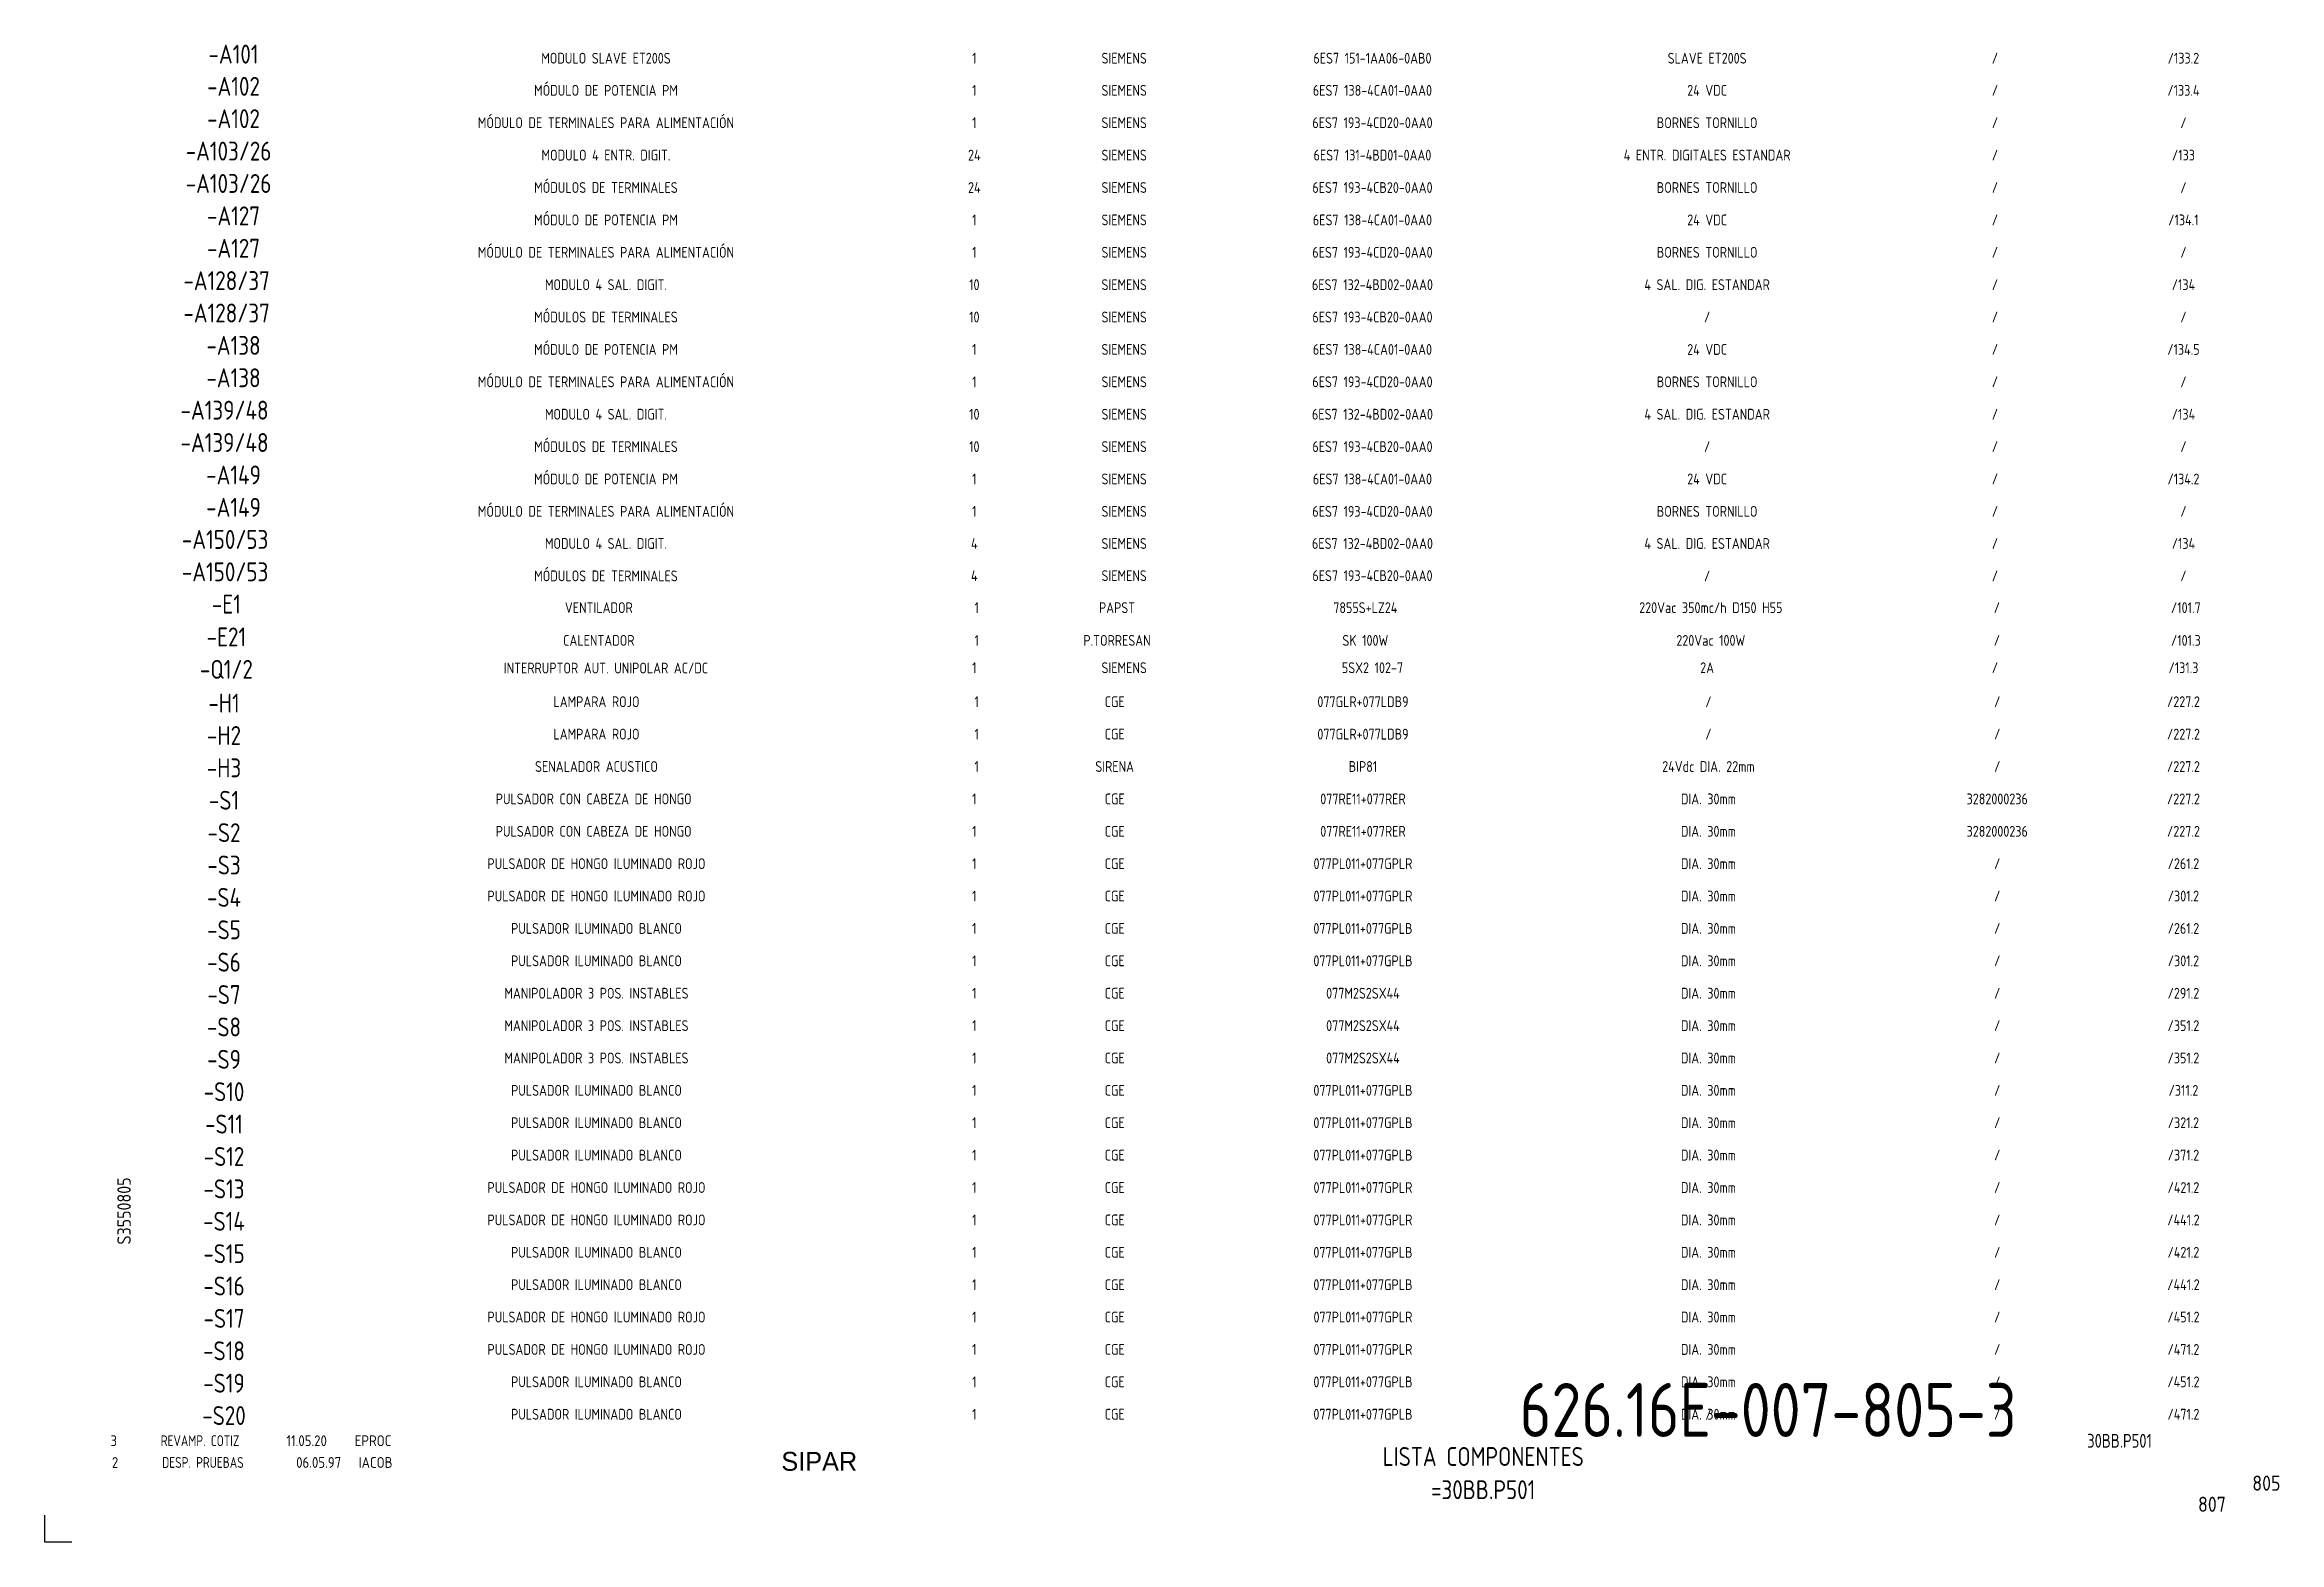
# Model space of a CAD drawing. Extents: x 0 to 414, y 0 to 277.
import ezdxf
from ezdxf.enums import TextEntityAlignment as Align

# ---------------------------------------------------------------- set-up
doc = ezdxf.new("R2010")
doc.units = 0
doc.header["$LTSCALE"] = 6
doc.header["$MEASUREMENT"] = 0
doc.layers.get('0').update_dxf_attribs({"linetype": 'CONTINUOUS'})
doc.layers.add('CART', color=7, linetype='CONTINUOUS')
doc.styles.add('DIN', font='DIN', dxfattribs={"width": 0.85})
doc.styles.add('X', font='UNIV.SHX', dxfattribs={"height": 3.5})

# ---------------------------------------------------------------- blocks, each defined once
blk = doc.blocks.new('REV2')
at = {"color": 3, "style": 'DIN'}
for s, width, p in [('2', 0.9, (12.45, 13.79)), ('DESP. PRUEBAS', 0.8, (21.76, 13.79)), ('06.05.97', 0.9, (46.59, 13.79)), ('IACOB', 0.9, (58.16, 13.79))]:
    blk.add_text(s, height=2, dxfattribs=dict(at, width=width)).set_placement(p)

msp = doc.modelspace()

# ---------------------------------------------------------------- linework, layer by layer
at = {"color": 7}
msp.add_lwpolyline([(5, 0), (0, 0), (0, 5)], dxfattribs=at)

# ---------------------------------------------------------------- block references
at = {"linetype": 'Continuous'}
msp.add_blockref('REV2', (0, 0), dxfattribs=at)

# ---------------------------------------------------------------- texts
at = {"color": 3, "style": 'DIN', "width": 0.85}
for s, p in [('-A101', (34.98, 273.96)), ('-A102', (34.98, 268)), ('-A102', (34.98, 262)), ('-A103/26', (34.06, 256)), ('-A103/26', (34.06, 250)), ('-A127', (34.98, 244)), ('-A127', (34.98, 238)), ('-A128/37', (33.7, 232)), ('-A128/37', (33.7, 226)), ('-A138', (34.98, 220)), ('-A138', (34.98, 214)), ('-A139/48', (33.32, 208)), ('-A139/48', (33.32, 202)), ('-A149', (34.98, 196)), ('-A149', (34.98, 190)), ('-A150/53', (33.42, 184.05)), ('-A150/53', (33.42, 178.05)), ('-E1', (33.66, 172.06)), ('-E21', (33.66, 165.99)), ('-Q1/2', (33.66, 159.98)), ('-H1', (33.22, 153.73)), ('-H2', (33.22, 147.73)), ('-H3', (33.22, 141.73)), ('-S1', (33.22, 135.73)), ('-S2', (33.22, 129.73)), ('-S3', (33.22, 123.73)), ('-S4', (33.22, 117.73)), ('-S5', (33.22, 111.73)), ('-S6', (33.22, 105.73)), ('-S7', (33.22, 99.73)), ('-S8', (33.22, 93.73)), ('-S9', (33.22, 87.73)), ('-S10', (33.22, 81.73)), ('-S11', (33.22, 75.73)), ('-S12', (33.22, 69.73)), ('-S13', (33.22, 63.73)), ('-S14', (33.22, 57.73)), ('-S15', (33.22, 51.73)), ('-S16', (33.22, 45.73)), ('-S17', (33.22, 39.73)), ('-S18', (33.22, 33.73)), ('-S19', (33.22, 27.73)), ('-S20', (33.22, 21.73))]:
    msp.add_text(s, height=3.5, dxfattribs=at).set_placement(p, align=Align.CENTER)
at = {"style": 'DIN', "width": 0.85}
for s, p in [('MODULO SLAVE ET200S', (103.98, 273.96)), ('1', (172.22, 273.96)), ('SIEMENS', (199.98, 273.96)), ('6ES7 151-1AA06-0AB0', (245.98, 273.96)), ('SLAVE ET200S', (307.98, 273.96)), ('/', (361.3, 273.96)), ('/133.2', (396.22, 273.96)), ('MÓDULO DE POTENCIA PM', (103.98, 268)), ('1', (172.22, 268)), ('SIEMENS', (199.98, 268)), ('6ES7 138-4CA01-0AA0', (245.98, 268)), ('24 VDC', (307.98, 268)), ('/', (361.3, 268)), ('/133.4', (396.22, 268)), ('MÓDULO DE TERMINALES PARA ALIMENTACIÓN', (103.98, 262)), ('1', (172.22, 262)), ('SIEMENS', (199.98, 262)), ('6ES7 193-4CD20-0AA0', (245.98, 262)), ('BORNES TORNILLO', (307.98, 262)), ('/', (361.3, 262)), ('/', (396.22, 262)), ('MODULO 4 ENTR. DIGIT.', (103.98, 256)), ('24', (172.22, 256)), ('SIEMENS', (199.98, 256)), ('6ES7 131-4BD01-0AA0', (245.98, 256)), ('4 ENTR. DIGITALES ESTANDAR', (307.98, 256)), ('/', (361.3, 256)), ('/133', (396.22, 256)), ('MÓDULOS DE TERMINALES', (103.98, 250)), ('24', (172.22, 250)), ('SIEMENS', (199.98, 250)), ('6ES7 193-4CB20-0AA0', (245.98, 250)), ('BORNES TORNILLO', (307.98, 250)), ('/', (361.3, 250)), ('/', (396.22, 250)), ('MÓDULO DE POTENCIA PM', (103.98, 244)), ('1', (172.22, 244)), ('SIEMENS', (199.98, 244)), ('6ES7 138-4CA01-0AA0', (245.98, 244)), ('24 VDC', (307.98, 244)), ('/', (361.3, 244)), ('/134.1', (396.22, 244)), ('MÓDULO DE TERMINALES PARA ALIMENTACIÓN', (103.98, 238)), ('1', (172.22, 238)), ('SIEMENS', (199.98, 238)), ('6ES7 193-4CD20-0AA0', (245.98, 238)), ('BORNES TORNILLO', (307.98, 238)), ('/', (361.3, 238)), ('/', (396.22, 238)), ('MODULO 4 SAL. DIGIT.', (103.98, 232)), ('10', (172.22, 232)), ('SIEMENS', (199.98, 232)), ('6ES7 132-4BD02-0AA0', (245.98, 232)), ('4 SAL. DIG. ESTANDAR', (307.98, 232)), ('/', (361.3, 232)), ('/134', (396.22, 232)), ('MÓDULOS DE TERMINALES', (103.98, 226)), ('10', (172.22, 226)), ('SIEMENS', (199.98, 226)), ('6ES7 193-4CB20-0AA0', (245.98, 226)), ('/', (307.98, 226)), ('/', (361.3, 226)), ('/', (396.22, 226)), ('MÓDULO DE POTENCIA PM', (103.98, 220)), ('1', (172.22, 220)), ('SIEMENS', (199.98, 220)), ('6ES7 138-4CA01-0AA0', (245.98, 220)), ('24 VDC', (307.98, 220)), ('/', (361.3, 220)), ('/134.5', (396.22, 220)), ('MÓDULO DE TERMINALES PARA ALIMENTACIÓN', (103.98, 214)), ('1', (172.22, 214)), ('SIEMENS', (199.98, 214)), ('6ES7 193-4CD20-0AA0', (245.98, 214)), ('BORNES TORNILLO', (307.98, 214)), ('/', (361.3, 214)), ('/', (396.22, 214)), ('MODULO 4 SAL. DIGIT.', (103.98, 208)), ('10', (172.22, 208)), ('SIEMENS', (199.98, 208)), ('6ES7 132-4BD02-0AA0', (245.98, 208)), ('4 SAL. DIG. ESTANDAR', (307.98, 208)), ('/', (361.3, 208)), ('/134', (396.22, 208)), ('MÓDULOS DE TERMINALES', (103.98, 202)), ('10', (172.22, 202)), ('SIEMENS', (199.98, 202)), ('6ES7 193-4CB20-0AA0', (245.98, 202)), ('/', (307.98, 202)), ('/', (361.3, 202)), ('/', (396.22, 202)), ('MÓDULO DE POTENCIA PM', (103.98, 196)), ('1', (172.22, 196)), ('SIEMENS', (199.98, 196)), ('6ES7 138-4CA01-0AA0', (245.98, 196)), ('24 VDC', (307.98, 196)), ('/', (361.3, 196)), ('/134.2', (396.22, 196)), ('MÓDULO DE TERMINALES PARA ALIMENTACIÓN', (103.98, 190)), ('1', (172.22, 190)), ('SIEMENS', (199.98, 190)), ('6ES7 193-4CD20-0AA0', (245.98, 190)), ('BORNES TORNILLO', (307.98, 190)), ('/', (361.3, 190)), ('/', (396.22, 190)), ('MODULO 4 SAL. DIGIT.', (103.98, 184.05)), ('4', (172.22, 184.05)), ('SIEMENS', (199.98, 184.05)), ('6ES7 132-4BD02-0AA0', (245.98, 184.05)), ('4 SAL. DIG. ESTANDAR', (307.98, 184.05)), ('/', (361.3, 184.05)), ('/134', (396.22, 184.05)), ('MÓDULOS DE TERMINALES', (103.98, 178.05)), ('4', (172.22, 178.09)), ('SIEMENS', (199.98, 178.09)), ('6ES7 193-4CB20-0AA0', (245.98, 178.09)), ('/', (307.98, 178.05)), ('/', (361.3, 178.05)), ('/', (396.22, 178.05)), ('VENTILADOR', (102.66, 172.16)), ('1', (172.66, 172.16)), ('PAPST', (198.66, 172.16)), ('7855S+LZ24', (244.66, 172.16)), ('220Vac 350mc/h D150 H55', (308.66, 172.16)), ('/', (361.66, 172.16)), ('/101.7', (396.66, 172.16)), ('CALENTADOR', (102.66, 166.09)), ('1', (172.66, 166.09)), ('P.TORRESAN', (198.66, 166.09)), ('SK 100W', (244.66, 166.09)), ('220Vac 100W', (308.66, 166.09)), ('/', (361.66, 166.09)), ('/101.3', (396.66, 166.09)), ('INTERRUPTOR AUT. UNIPOLAR AC/DC', (103.98, 160.97)), ('1', (172.22, 161.03)), ('SIEMENS', (199.98, 161.03)), ('5SX2 102-7', (245.98, 161.03)), ('2A', (307.98, 161.03)), ('/', (361.3, 161.03)), ('/131.3', (396.22, 161.03)), ('LAMPARA ROJO', (102.22, 154.73)), ('1', (172.66, 154.73)), ('CGE', (198.22, 154.73)), ('077GLR+077LDB9', (244.22, 154.73)), ('/', (308.22, 154.73)), ('/', (361.72, 154.73)), ('/227.2', (396.22, 154.73)), ('LAMPARA ROJO', (102.22, 148.73)), ('1', (172.66, 148.73)), ('CGE', (198.22, 148.73)), ('077GLR+077LDB9', (244.22, 148.73)), ('/', (308.22, 148.73)), ('/', (361.72, 148.73)), ('/227.2', (396.22, 148.73)), ('SENALADOR ACUSTICO', (102.22, 142.73)), ('1', (172.66, 142.73)), ('SIRENA', (198.22, 142.73)), ('BIP81', (244.22, 142.73)), ('24Vdc DIA. 22mm', (308.22, 142.73)), ('/', (361.72, 142.73)), ('/227.2', (396.22, 142.73)), ('PULSADOR CON CABEZA DE HONGO ', (102.22, 136.73)), ('1', (172.22, 136.73)), ('CGE', (198.22, 136.73)), ('077RE11+077RER', (244.22, 136.73)), ('DIA. 30mm', (308.22, 136.73)), ('3282000236', (361.72, 136.73)), ('/227.2', (396.22, 136.73)), ('PULSADOR CON CABEZA DE HONGO ', (102.22, 130.73)), ('1', (172.22, 130.73)), ('CGE', (198.22, 130.73)), ('077RE11+077RER', (244.22, 130.73)), ('DIA. 30mm', (308.22, 130.73)), ('3282000236', (361.72, 130.73)), ('/227.2', (396.22, 130.73)), ('PULSADOR DE HONGO ILUMINADO ROJO', (102.22, 124.73)), ('1', (172.22, 124.73)), ('CGE', (198.22, 124.73)), ('077PL011+077GPLR', (244.22, 124.73)), ('DIA. 30mm', (308.22, 124.73)), ('/', (361.72, 124.73)), ('/261.2', (396.22, 124.73)), ('PULSADOR DE HONGO ILUMINADO ROJO', (102.22, 118.73)), ('1', (172.22, 118.73)), ('CGE', (198.22, 118.73)), ('077PL011+077GPLR', (244.22, 118.73)), ('DIA. 30mm', (308.22, 118.73)), ('/', (361.72, 118.73)), ('/301.2', (396.22, 118.73)), ('PULSADOR ILUMINADO BLANCO', (102.22, 112.73)), ('1', (172.22, 112.73)), ('CGE', (198.22, 112.73)), ('077PL011+077GPLB', (244.22, 112.73)), ('DIA. 30mm', (308.22, 112.73)), ('/', (361.72, 112.73)), ('/261.2', (396.22, 112.73)), ('PULSADOR ILUMINADO BLANCO', (102.22, 106.73)), ('1', (172.22, 106.73)), ('CGE', (198.22, 106.73)), ('077PL011+077GPLB', (244.22, 106.73)), ('DIA. 30mm', (308.22, 106.73)), ('/', (361.72, 106.73)), ('/301.2', (396.22, 106.73)), ('MANIPOLADOR 3 POS. INSTABLES', (102.22, 100.73)), ('1', (172.22, 100.73)), ('CGE', (198.22, 100.73)), ('077M2S2SX44', (244.22, 100.73)), ('DIA. 30mm', (308.22, 100.73)), ('/', (361.72, 100.73)), ('/291.2', (396.22, 100.73)), ('MANIPOLADOR 3 POS. INSTABLES', (102.22, 94.73)), ('1', (172.22, 94.73)), ('CGE', (198.22, 94.73)), ('077M2S2SX44', (244.22, 94.73)), ('DIA. 30mm', (308.22, 94.73)), ('/', (361.72, 94.73)), ('/351.2', (396.22, 94.73)), ('MANIPOLADOR 3 POS. INSTABLES', (102.22, 88.73)), ('1', (172.22, 88.73)), ('CGE', (198.22, 88.73)), ('077M2S2SX44', (244.22, 88.73)), ('DIA. 30mm', (308.22, 88.73)), ('/', (361.72, 88.73)), ('/351.2', (396.22, 88.73)), ('PULSADOR ILUMINADO BLANCO', (102.22, 82.73)), ('1', (172.22, 82.73)), ('CGE', (198.22, 82.73)), ('077PL011+077GPLB', (244.22, 82.73)), ('DIA. 30mm', (308.22, 82.73)), ('/', (361.72, 82.73)), ('/311.2', (396.22, 82.73)), ('PULSADOR ILUMINADO BLANCO', (102.22, 76.73)), ('1', (172.22, 76.73)), ('CGE', (198.22, 76.73)), ('077PL011+077GPLB', (244.22, 76.73)), ('DIA. 30mm', (308.22, 76.73)), ('/', (361.72, 76.73)), ('/321.2', (396.22, 76.73)), ('PULSADOR ILUMINADO BLANCO', (102.22, 70.73)), ('1', (172.22, 70.73)), ('CGE', (198.22, 70.73)), ('077PL011+077GPLB', (244.22, 70.73)), ('DIA. 30mm', (308.22, 70.73)), ('/', (361.72, 70.73)), ('/371.2', (396.22, 70.73)), ('PULSADOR DE HONGO ILUMINADO ROJO', (102.22, 64.73)), ('1', (172.22, 64.73)), ('CGE', (198.22, 64.73)), ('077PL011+077GPLR', (244.22, 64.73)), ('DIA. 30mm', (308.22, 64.73)), ('/', (361.72, 64.73)), ('/421.2', (396.22, 64.73)), ('PULSADOR DE HONGO ILUMINADO ROJO', (102.22, 58.73)), ('1', (172.22, 58.73)), ('CGE', (198.22, 58.73)), ('077PL011+077GPLR', (244.22, 58.73)), ('DIA. 30mm', (308.22, 58.73)), ('/', (361.72, 58.73)), ('/441.2', (396.22, 58.73)), ('PULSADOR ILUMINADO BLANCO', (102.22, 52.73)), ('1', (172.22, 52.73)), ('CGE', (198.22, 52.73)), ('077PL011+077GPLB', (244.22, 52.73)), ('DIA. 30mm', (308.22, 52.73)), ('/', (361.72, 52.73)), ('/421.2', (396.22, 52.73)), ('PULSADOR ILUMINADO BLANCO', (102.22, 46.73)), ('1', (172.22, 46.73)), ('CGE', (198.22, 46.73)), ('077PL011+077GPLB', (244.22, 46.73)), ('DIA. 30mm', (308.22, 46.73)), ('/', (361.72, 46.73)), ('/441.2', (396.22, 46.73)), ('PULSADOR DE HONGO ILUMINADO ROJO', (102.22, 40.73)), ('1', (172.22, 40.73)), ('CGE', (198.22, 40.73)), ('077PL011+077GPLR', (244.22, 40.73)), ('DIA. 30mm', (308.22, 40.73)), ('/', (361.72, 40.73)), ('/451.2', (396.22, 40.73)), ('PULSADOR DE HONGO ILUMINADO ROJO', (102.22, 34.73)), ('1', (172.22, 34.73)), ('CGE', (198.22, 34.73)), ('077PL011+077GPLR', (244.22, 34.73)), ('DIA. 30mm', (308.22, 34.73)), ('/', (361.72, 34.73)), ('/471.2', (396.22, 34.73)), ('PULSADOR ILUMINADO BLANCO', (102.22, 28.73)), ('1', (172.22, 28.73)), ('CGE', (198.22, 28.73)), ('077PL011+077GPLB', (244.22, 28.73)), ('DIA. 30mm', (308.22, 28.73)), ('/', (361.72, 28.73)), ('/451.2', (396.22, 28.73)), ('PULSADOR ILUMINADO BLANCO', (102.22, 22.73)), ('1', (172.22, 22.73)), ('CGE', (198.22, 22.73)), ('077PL011+077GPLB', (244.22, 22.73)), ('DIA. 30mm', (308.22, 22.73)), ('/', (308.22, 22.69)), ('/', (361.72, 22.73)), ('/471.2', (396.22, 22.73))]:
    msp.add_text(s, height=2, dxfattribs=at).set_placement(p, align=Align.CENTER)
at = {"color": 3, "style": 'DIN'}
for s, width, p in [('3', 0.9, (12.19, 17.82)), ('REVAMP. COTIZ', 0.8, (21.5, 17.82)), ('11.05.20', 0.9, (44.77, 17.82)), ('EPROC', 0.9, (57.45, 17.82))]:
    msp.add_text(s, height=2, dxfattribs=dict(at, width=width)).set_placement(p)
at = {"color": 2, "style": 'DIN', "width": 0.85}
for s, p in [('LISTA COMPONENTES', (266.5, 15.9)), ('=30BB.P501', (266.5, 9.75))]:
    msp.add_text(s, height=3.5, dxfattribs=at).set_placement(p, align=Align.MIDDLE)
at = {"color": 3, "style": 'DIN', "width": 0.8}
msp.add_text('30BB.P501', height=2.56, dxfattribs=at).set_placement((390.36, 17.53), align=Align.RIGHT)
at = {"color": 2, "insert": (273.26, 29.52), "char_height": 10, "width": 111.0411, "attachment_point": 1, "style": 'DIN'}
msp.add_mtext('626.16E-007-805-3', dxfattribs=at)
at = {"layer": 'CART', "color": 3, "style": 'DIN', "width": 0.9, "flags": 1}
msp.add_attdef('S3550805', text='', height=2.5, rotation=90, dxfattribs=at).set_placement((15.95, 61.38), align=Align.CENTER)
at = {"layer": 'CART', "color": 6, "style": 'X', "flags": 1}
msp.add_attdef('SIPAR', text='', height=3.5, dxfattribs=at).set_placement((143.5, 15), align=Align.MIDDLE)
at = {"layer": 'CART', "color": 7, "style": 'DIN', "width": 0.9, "flags": 1}
msp.add_attdef('807', (398.93, 5.65), '', height=2.8, dxfattribs=at)
at = {"layer": 'CART', "color": 2, "style": 'DIN', "width": 0.9, "flags": 1}
msp.add_attdef('805', text='', height=2.8, dxfattribs=at).set_placement((414.2, 9.56), align=Align.RIGHT)

doc.saveas('drawing.dxf')
